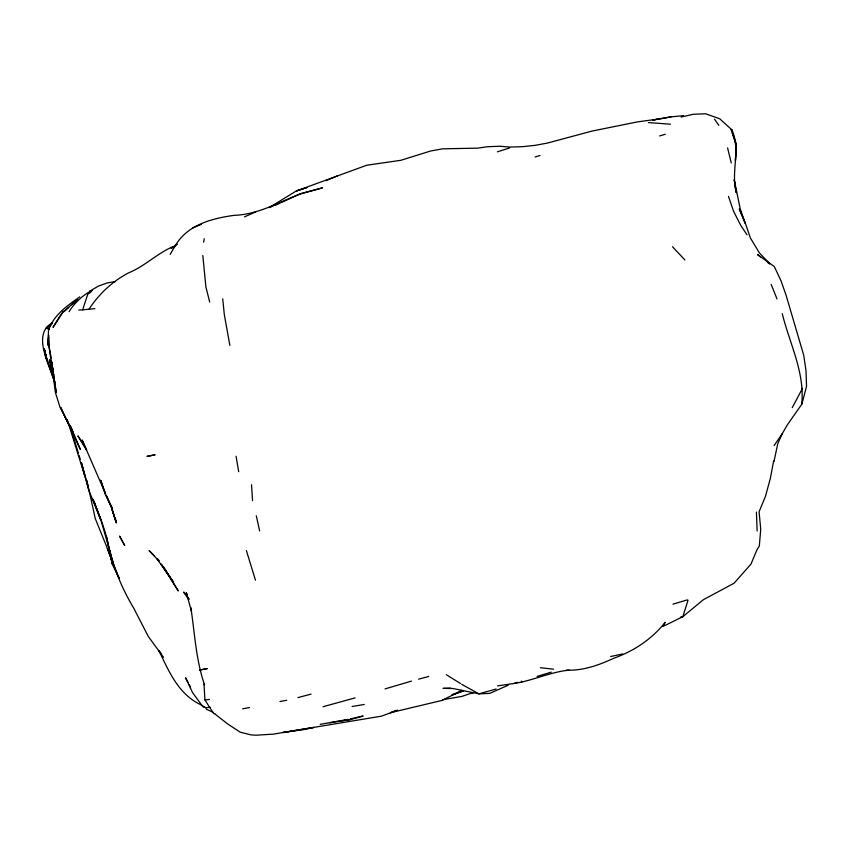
<?xml version="1.0" encoding="UTF-8"?>
<svg xmlns="http://www.w3.org/2000/svg" width="849" height="849" viewBox="0 0 849 849"><rect width="100%" height="100%" fill="white"/><g stroke="black" fill="none" stroke-linecap="round" stroke-linejoin="round"><path stroke-width="1.27" d="M801.679 404.379C805.149 372.807 789.591 343.58 782.247 313.61M89.57 292.236L89.633 291.271L98.166 286.219L107.154 282.929L115.453 281.571M48.786 335.344L47.735 345.118L48.542 330.463M203.611 242.177L204.269 238.739M773.619 461.06L770.351 478.38L765.511 496.198L759.091 511.767L760.736 529.33L759.314 546.066L757.075 549.505L750.994 564.065L734.056 583.231L703.375 599.691L682.851 616.65L688.03 600.158M773.98 461.548L777.758 443.698L782.258 433.69L787.193 425.094L801.87 404.103L806.55 386.327L805.998 370.567L803.716 355.232L786.1 295.293L780.963 280.679L774.288 266.554L757.478 254.541L760.481 256.876M78.893 310.055L82.661 309.832L87.734 294.274L90.79 292.183M48.849 329.645C53.752 314.883 67.58 305.544 79.732 296.863M792.244 407.637L802.496 388.354M170.15 254.403L176.327 243.907M45.697 355.02L46.079 354.415M89.134 309.036C98.866 294.083 112.62 281.136 128.539 272.9C144.723 266.278 157.32 253.267 173.451 246.422M69.077 311.668C74.574 302.891 82.661 295.134 91.872 290.549M774.086 445.576L782.258 433.69M176.889 243.132C189.401 224.263 212.94 218.257 234.133 215.349C257.226 214.606 277.952 202.89 298.88 194.4L322.44 187.873L301.374 193.413L281.316 202.487M48.658 327.353L52.044 323.713M75.391 301.162L63.792 311.668L68.769 307.37M71.762 304.791L77.737 299.633M51.8 323.331C38.534 330.176 42.132 348.249 46.822 359.445L44.212 348.621M177.483 244.172L171.201 248.301L175.658 246.083M270.491 206.795L296.312 190.951L366.842 165.205L400.792 160.312L430.708 150.984L442.796 148.819L477.934 148.129L487.464 146.728L500.029 146.24L509.623 147.089L522.772 146.654L535.114 145.349L547.191 143.12L591.827 131.128L637.259 121.916L659.057 118.987M52.596 322.673L46.143 327.916L47.661 328.743M270.587 206.965L274.991 204.567M272.646 205.882L274.8 204.715L268.963 207.623M270.237 207.007L276.031 203.972M461.835 690.322L442.064 700.414L390.37 712.736L394.955 710.995M275.713 205.15L280.191 203.017M244.491 216.877L255.782 211.857M682.787 616.703L662.931 626.498L665.192 622.328C652.011 639 633.874 651.13 613.933 658.177C599.033 665.107 583.178 670.806 566.516 670.19M731.254 130.237L731.944 129.929C740.975 150.114 730.607 171.933 736.295 192.755L734.205 179.68L740.148 208.504L745.157 223.245L739.299 208.992L745.38 223.308L750.389 237.964L759.42 252.949L769.756 263.71M508.381 685.132L489.703 693.389L478.857 693.845L452.995 688.507L443.029 688.39L450.575 688.115M325.963 180.678L337.318 175.945M442.753 699.714L461.962 696.392L473.339 692.54M471.068 693.484L473.455 692.497M192.458 227.988L201.351 224.359M394.063 711.494L397.491 710.135M453.164 694.747L463.501 690.874L451.933 694.673M392.917 711.95L381.413 716.174L282.813 732.517L304.579 729.471L313.928 727.413L273.346 734.141L255.878 735.223L250.933 734.884L240.246 732.188L228.073 724.25L215.338 714.327M497.503 685.886L513.868 683.519L517.625 682.299M497.418 151.822L509.665 147.938M535.135 156.98L539.996 155.463M537.109 676.441L551.224 672.143M385.032 688.91L411.489 681.1M659.673 135.914L665.287 134.248M673.024 604.148L687.223 599.914M355.126 697.867L323.129 706.708M329.688 722.796L351.348 719.368L363.107 716.025L350.595 718.838M496.124 689.017L478.857 693.845L461.729 684.326M89.665 291.26L92.085 290.591M297.935 697.602L311.063 694.111M418.599 679.147L428.777 676.473M513.868 683.519C532.758 680.718 550.163 671.973 569.276 670.126M681.142 117.045L693.071 114.307L705.625 113.777L719.75 118.786L731.944 129.929L731.074 129.356M320.2 724.346L348.09 719.4M680.389 617.191L682.872 616.639M610.675 656.5L622.667 653.963M210.297 707.355L205.426 707.673M279.937 701.518L286.718 700.276M242.623 708.83L249.468 707.567M671.156 116.844L653.008 120.049L671.156 116.844L683.53 115.666M352.08 706.506L364.21 704.458M94.908 308.654L82.661 309.832M341.839 720.812L351.348 719.368M203.972 684.039L204.938 700L209.48 699.47M648.413 122.564L670.466 124.209M540.399 667.707L553.527 669.192M215.158 713.913L213.63 713.468L204.938 700M48.011 328.765L49.444 329.242M206.339 709.191L213.195 712.375M202.879 706.612L204.078 707.27M206.127 707.96L200.428 704.564C178.248 694.004 168.781 671.103 158.805 650.398L160.981 653.38M446.309 674.711L460.445 683.498M767.464 262.32L769.459 263.88M154.507 555.957L149.116 550.577L158.922 560.945M157.192 558.653L158.986 560.446M672.504 246.741L684.888 259.964M185.252 594.024L183.671 592.04L188.754 599.659M187.608 597.017L189.178 599.012M163.528 657.338L148.204 636.294L133.611 607.937C122.882 590.044 114.562 570.666 109.733 550.343M157.097 559.013L173.62 582.34L161.289 564.129L178.279 590.946L163.889 567.259M202.688 706.41L192.659 692.784L185.56 677.778L188.064 682.394M714.497 119.115L718.827 125.365M747.024 234.833L740.742 225.388L733.504 211.146L728.495 196.406M86.556 449.323L77.885 435.845L86.598 450.246L82.109 439.952L105.573 493.885L100.649 480.141L105.467 494.861L112.493 508.869L106.104 495.041L111.654 508.233L116.409 522.942L111.697 508.19L115.995 522.135L115.485 518.325M189.316 684.697L190.569 687.011M187.396 594.894L186.249 592.634L191.503 611.28M521.382 681.089L521.827 682.044M70.573 426.665L72.717 431.472M70.425 426.474L73.513 433.499L70.435 426.357M119.168 578.275L112.439 564.585L106.083 535.029L107.314 540.091M111.452 558.462L95.237 518.495L89.909 494.203L81.642 464.159M111.856 559.417L107.367 548.528L112.588 562.303M119.2 578.275L113.84 565.275L101.275 521.244L89.686 492.431L81.387 462.567L85.017 476.735L67.209 419.48M771.157 284.373L776.994 298.933M73.789 433.871L80.347 449.45L60.693 407.424L67.294 421.804L72.261 430.39L59.992 407.191L55.376 392.408L51.184 360.284L53.073 371.278M101.275 520.31L92.923 499.233L100.681 519.556L94.09 501.345M51.895 372.573L53.742 377.402M54.559 382.039L45.506 356.484L45.135 350.478M732.4 132.996L736.37 143.916L735.457 160.482L736.03 144.871L731.456 130.555M54.888 382.029L46.387 359.01L44.159 348.875M46.631 357.991L51.449 371.353M69.459 424.691L70.722 428.352M101.689 521.519L105.69 533.798M255.464 580.175L246.38 550.566M204.513 684.803C196.002 660.097 194.75 633.503 190.898 607.842L191.365 610.314M112.63 562.229L108.269 548.719L112.503 564.405L107.621 541.354M71.146 429.573L78.341 453.016M79.095 455.488L80.22 459.192M209.703 302.064L205.914 287.015L202.815 255.475M727.582 147.906L731.276 162.934M256.302 515.778L259.645 530.965M229.846 345.331L224.316 314.576L222.725 298.816M51.258 358.161L48.913 345.479L48.552 336.809L48.86 345.692L51.258 362.13M236.075 456.274L238.675 471.704M51.237 361.982L56.246 392.556L52.564 367.553M51.842 362.364L52.203 364.953M51.821 362.321L53.519 376.149L52.468 367.139M51.874 361.992L52.171 364.561M45.23 350.998L45.602 356.219M45.177 350.626L45.496 355.54M251.537 484.768L252.546 500.708M756.417 512.106L757.138 530.996M59.844 316.359L53.02 327.343L63.431 311.286L59.844 316.359M306.786 187.618L296.312 190.951L306.892 187.597M154.921 454.852L147.174 456.338L154.921 454.852M207.273 668.587L199.738 670.041L207.273 668.587M124.654 545.408L119.688 536.271L124.654 545.408M53.678 374.812L49.465 360.029L53.678 374.812M88.402 488.175L86.747 480.566L88.392 488.164M45.984 357.302L45.867 354.776L45.984 357.302"/></g></svg>
